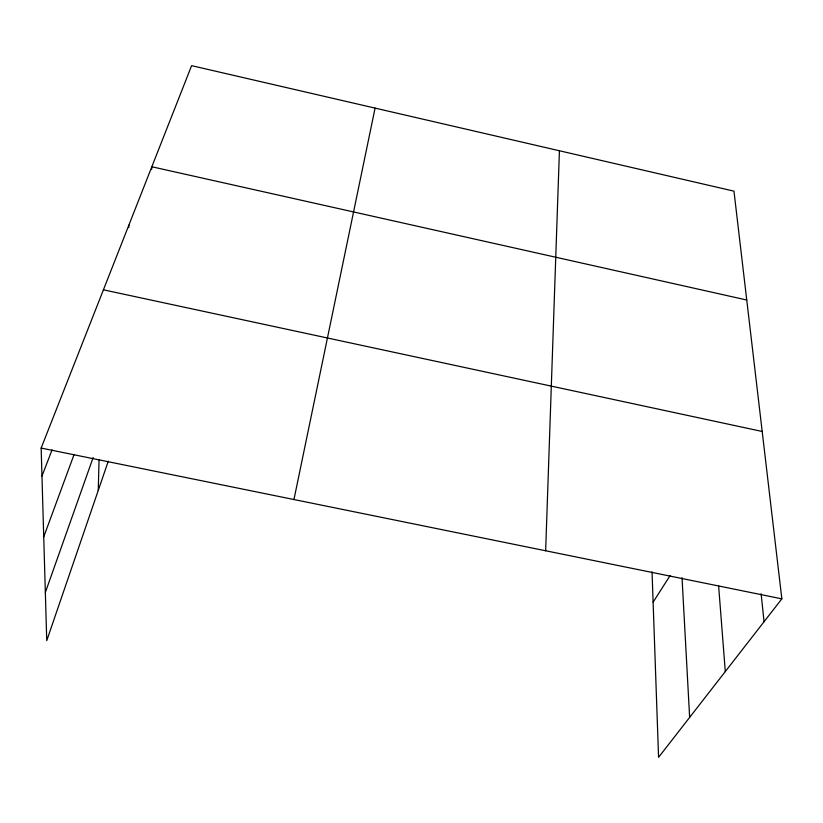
<?xml version="1.0" encoding="UTF-8"?>
<svg xmlns="http://www.w3.org/2000/svg" width="823" height="823" viewBox="0 0 823 823"><rect width="100%" height="100%" fill="white"/><g stroke="black" fill="none" stroke-linecap="round" stroke-linejoin="round"><path stroke-width="1.23" d="M98.266 490.364L99.058 459.779M545.649 550.762L559.424 150.763M128.758 227.621L128.872 225.121M151.689 169.24L151.833 166.76L746.749 300.014M293.955 499.53L375.082 108.111M108.276 461.178L46.746 640.633L41.15 448.072L191.615 65.655L733.962 191.152L781.85 598.846L658.575 757.345L652.042 571.862M45.347 592.437L93.153 457.537M43.732 536.853L73.967 454.821M41.963 476.085L52.055 449.883M653.112 602.169L670.107 575.565M41.15 448.072L781.85 598.846M103.41 289.819L762.191 431.468M761.131 593.795L764.053 621.725M718.633 586.038L725.289 671.568M682.03 577.736L689.643 717.409"/></g></svg>
